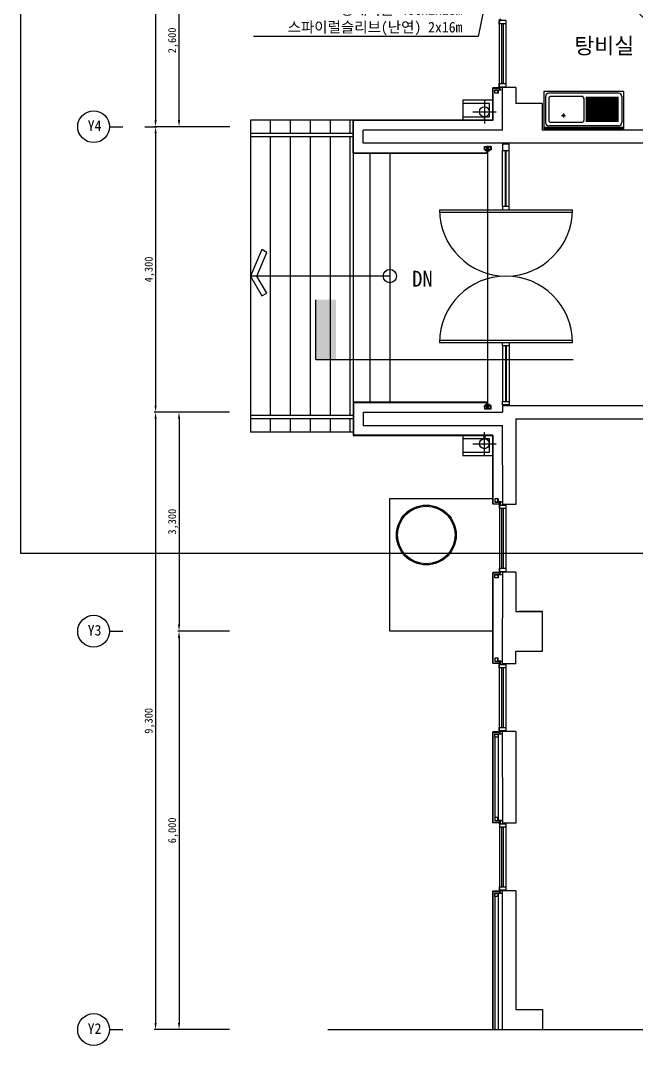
# Model space of a CAD drawing. Header units: millimetres. Extents: x 574471 to 622274, y -171951 to -139705.
# Drawn here: x 574471 to 583750, y -171951 to -156511 of the extents above; entities that cross this region are included whole.
import ezdxf
from ezdxf.enums import TextEntityAlignment as Align

# ---------------------------------------------------------------- set-up
doc = ezdxf.new("R2010")
doc.units = ezdxf.units.MM
doc.linetypes.add('A-CENTR01', pattern=[2, 1.25, -0.25, 0.25, -0.25])
doc.layers.add('TX-PAPR', color=2, linetype='Continuous', plot=False)
for name, color, linetype in [('TZ-BASE', 253, 'Continuous'), ('TZ-DIMS', 1, 'Continuous'), ('TZ-LEAL', 1, 'Continuous'), ('TZ-LEAT', 3, 'Continuous'), ('TZ-MACL', 6, 'A-CENTR01')]:
    doc.layers.add(name, color=color, linetype=linetype)
doc.styles.get("Standard").update_dxf_attribs({"font": 'GulimChe.ttf'})
doc.dimstyles.new('D40', dxfattribs={"dimscale": 40, "dimtxt": 3, "dimasz": 2.5, "dimexe": 0.5, "dimexo": 0.5, "dimgap": 0.5, "dimtad": 1, "dimdec": 0, "dimzin": 1, "dimdsep": 46, "dimlunit": 6, "dimtxsty": 'Standard', "dimcen": 1, "dimclrd": 1, "dimclre": 1, "dimclrt": 3, "dimadec": 0, "dimazin": 0, "dimtfac": 1, "dimtdec": 0, "dimtix": 1, "dimtmove": 2, "dimatfit": 3, "dimfxl": 0, "dimtvp": 2, "dimlwd": -1, "dimlwe": -1, "dimarcsym": 0})

# ---------------------------------------------------------------- blocks, each defined once
blk = doc.blocks.new('*D16')
at = {"layer": 'DEFPOINTS', "color": 0}
for p in [(577599, -150411), (576326, -158111), (576505, -158111)]:
    blk.add_point(p, dxfattribs=at)
at = {"layer": 'TZ-DIMS', "color": 1}
for p, q in [((577579, -150411), (576485, -150411)), ((576505, -150511), (576505, -158011)), ((576346, -158111), (576525, -158111))]:
    blk.add_line(p, q, dxfattribs=at)
for points in [[(576489, -150511), (576522, -150511), (576505, -150411)], [(576489, -158011), (576522, -158011), (576505, -158111)]]:
    blk.add_solid(points, dxfattribs=at)
at = {"layer": 'TZ-DIMS', "color": 3, "insert": (576416, -154261), "char_height": 120, "attachment_point": 5, "rotation": 90}
blk.add_mtext('7,700', dxfattribs=at)
blk = doc.blocks.new('*D17')
at = {"layer": 'DEFPOINTS', "color": 0}
for p in [(577642, -158111), (576505, -162411), (577639, -162411)]:
    blk.add_point(p, dxfattribs=at)
at = {"layer": 'TZ-DIMS', "color": 1}
for p, q in [((577622, -158111), (576485, -158111)), ((576505, -158211), (576505, -162311)), ((577619, -162411), (576485, -162411))]:
    blk.add_line(p, q, dxfattribs=at)
for points in [[(576489, -158211), (576522, -158211), (576505, -158111)], [(576489, -162311), (576522, -162311), (576505, -162411)]]:
    blk.add_solid(points, dxfattribs=at)
at = {"layer": 'TZ-DIMS', "color": 3, "insert": (576416, -160261), "char_height": 120, "attachment_point": 5, "rotation": 90}
blk.add_mtext('4,300', dxfattribs=at)
blk = doc.blocks.new('*D18')
at = {"layer": 'DEFPOINTS', "color": 0}
for p in [(577639, -165711), (576859, -171711), (577639, -171711)]:
    blk.add_point(p, dxfattribs=at)
at = {"layer": 'TZ-DIMS', "color": 1}
for p, q in [((577619, -165711), (576839, -165711)), ((576859, -165811), (576859, -171611)), ((577619, -171711), (576839, -171711))]:
    blk.add_line(p, q, dxfattribs=at)
for points in [[(576842, -165811), (576875, -165811), (576859, -165711)], [(576842, -171611), (576875, -171611), (576859, -171711)]]:
    blk.add_solid(points, dxfattribs=at)
at = {"layer": 'TZ-DIMS', "color": 3, "insert": (576770, -168711), "char_height": 120, "attachment_point": 5, "rotation": 90}
blk.add_mtext('6,000', dxfattribs=at)
blk = doc.blocks.new('*D19')
at = {"layer": 'DEFPOINTS', "color": 0}
for p in [(577639, -162411), (576505, -171711), (577639, -171711)]:
    blk.add_point(p, dxfattribs=at)
at = {"layer": 'TZ-DIMS', "color": 1}
for p, q in [((577619, -162411), (576485, -162411)), ((576505, -162511), (576505, -171611)), ((577619, -171711), (576485, -171711))]:
    blk.add_line(p, q, dxfattribs=at)
for points in [[(576489, -162511), (576522, -162511), (576505, -162411)], [(576489, -171611), (576522, -171611), (576505, -171711)]]:
    blk.add_solid(points, dxfattribs=at)
at = {"layer": 'TZ-DIMS', "color": 3, "insert": (576416, -167061), "char_height": 120, "attachment_point": 5, "rotation": 90}
blk.add_mtext('9,300', dxfattribs=at)
blk = doc.blocks.new('*D20')
at = {"layer": 'DEFPOINTS', "color": 0}
for p in [(577639, -162411), (576859, -165711), (577639, -165711)]:
    blk.add_point(p, dxfattribs=at)
at = {"layer": 'TZ-DIMS', "color": 1}
for p, q in [((577619, -162411), (576839, -162411)), ((576859, -162511), (576859, -165611)), ((577619, -165711), (576839, -165711))]:
    blk.add_line(p, q, dxfattribs=at)
for points in [[(576842, -162511), (576875, -162511), (576859, -162411)], [(576842, -165611), (576875, -165611), (576859, -165711)]]:
    blk.add_solid(points, dxfattribs=at)
at = {"layer": 'TZ-DIMS', "color": 3, "insert": (576770, -164061), "char_height": 120, "attachment_point": 5, "rotation": 90}
blk.add_mtext('3,300', dxfattribs=at)
blk = doc.blocks.new('*D7')
at = {"layer": 'DEFPOINTS', "color": 0}
for p in [(576859, -155511), (577663, -155511), (577642, -158111)]:
    blk.add_point(p, dxfattribs=at)
at = {"layer": 'TZ-DIMS', "color": 1}
for p, q in [((577643, -155511), (576839, -155511)), ((576859, -158011), (576859, -155611)), ((577622, -158111), (576839, -158111))]:
    blk.add_line(p, q, dxfattribs=at)
for points in [[(576842, -155611), (576875, -155611), (576859, -155511)], [(576842, -158011), (576875, -158011), (576859, -158111)]]:
    blk.add_solid(points, dxfattribs=at)
at = {"layer": 'TZ-DIMS', "color": 3, "insert": (576770, -156811), "char_height": 120, "attachment_point": 5, "rotation": 90}
blk.add_mtext('2,600', dxfattribs=at)
blk = doc.blocks.new('*X3')
at = {"color": 0}
for p, q in [((282, 215), (282, 215)), ((282, 214), (282, 214)), ((282, 211), (283, 213)), ((288, 206), (282, 213)), ((282, 205), (289, 212)), ((282, 207), (287, 212)), ((282, 209), (285, 212)), ((286, 206), (282, 211)), ((285, 205), (282, 209)), ((283, 205), (282, 206)), ((291, 206), (284, 213)), ((284, 205), (291, 212)), ((286, 206), (293, 212)), ((293, 205), (286, 212)), ((296, 205), (288, 212)), ((289, 206), (296, 214)), ((296, 206), (290, 212)), ((291, 206), (296, 212)), ((296, 208), (292, 212)), ((293, 206), (296, 210)), ((296, 211), (294, 213)), ((294, 205), (296, 207)), ((296, 215), (296, 215)), ((296, 213), (296, 213)), ((296, 205), (296, 205))]:
    blk.add_line(p, q, dxfattribs=at)

msp = doc.modelspace()

# ---------------------------------------------------------------- hatches: boundary and pattern name
at = {"layer": 'TZ-BASE'}
msp.add_hatch(color=256, dxfattribs=at).paths.add_polyline_path([(579221.7, -160717.7), (578921.7, -160717.7), (578921.7, -161617.7), (579221.7, -161617.7)])

# ---------------------------------------------------------------- linework, layer by layer
at = {"layer": 'TX-PAPR'}
msp.add_lwpolyline([(574470.7, -164536), (606310.7, -164536), (606310.7, -143896), (574470.7, -143896)], close=True, dxfattribs=at)
at = {"layer": 'TZ-BASE'}
for p, q in [((581683.3, -156511.2), (581683.3, -157511.2)), ((581683.3, -156561.2), (581683.3, -156511.2)), ((581783.3, -156511.2), (581683.3, -156511.2)), ((581783.3, -156561.2), (581683.3, -156561.2)), ((581721.3, -157461.2), (581721.3, -156561.2)), ((581745.3, -157461.2), (581745.3, -156561.2)), ((581783.3, -156511.2), (581783.3, -157511.2)), ((581783.3, -156511.2), (581783.3, -156561.2)), ((581683.3, -157511.2), (581683.3, -157461.2)), ((581683.3, -157461.2), (581783.3, -157461.2)), ((581783.3, -157461.2), (581783.3, -157511.2)), ((581583.7, -158011.2), (581583.7, -157526.2)), ((581692.8, -157526.2), (581583.7, -157526.2)), ((581587.7, -157530.2), (581587.7, -158015.2)), ((581587.7, -157530.2), (581689.3, -157530.2)), ((581682.6, -157541.2), (581697.1, -157541.2)), ((581683.3, -157511.2), (581783.3, -157511.2)), ((581693.3, -157539.2), (581687.8, -157539.2)), ((581693.3, -157543.2), (581687.8, -157543.2)), ((581689.3, -157530.2), (581689.3, -157548.7)), ((581689.3, -157548.7), (581693.3, -157548.7)), ((581693.3, -157548.7), (581693.3, -157526.7)), ((581694.8, -157537.7), (581693.3, -157536.7)), ((581693.3, -157545.7), (581694.8, -157544.7)), ((581697.1, -157544.7), (581693.5, -157565.4)), ((581694.8, -157544.7), (581694.8, -157537.7)), ((581733.7, -158161.2), (581733.7, -157521.2)), ((581933.7, -157521.2), (581733.7, -157521.2)), ((581933.7, -157521.2), (581933.7, -157761.2)), ((582353.7, -157581.2), (582353.7, -158141.2)), ((583553.7, -157581.2), (582353.7, -157581.2)), ((583478.7, -157606.2), (582428.7, -157606.2)), ((583553.7, -157581.2), (583553.7, -158141.2)), ((581458.7, -157711.2), (581458.7, -158061.2)), ((582333.7, -157761.2), (581933.7, -157761.2)), ((582333.7, -158161.2), (582333.7, -157761.2)), ((582378.7, -157656.2), (582378.7, -158046.2)), ((582428.7, -157684.2), (582428.7, -158018.2)), ((582928.7, -157656.2), (582456.7, -157656.2)), ((582956.7, -157684.2), (582956.7, -158018.2)), ((583478.7, -157671.2), (582986.7, -157671.2)), ((583478.7, -157686.2), (582986.7, -157686.2)), ((583478.7, -157701.2), (582986.7, -157701.2)), ((583478.7, -157716.2), (582986.7, -157716.2)), ((583478.7, -157731.2), (582986.7, -157731.2)), ((583478.7, -157746.2), (582986.7, -157746.2)), ((583478.7, -157761.2), (582986.7, -157761.2)), ((583478.7, -157776.2), (582986.7, -157776.2)), ((583478.7, -157791.2), (582986.7, -157791.2)), ((583528.7, -157656.2), (583528.7, -158046.2)), ((581283.7, -157886.2), (581633.7, -157886.2)), ((582620, -157942.1), (582682, -157942.1)), ((582650.4, -157911), (582650.4, -157973)), ((583478.7, -157806.2), (582986.7, -157806.2)), ((583478.7, -157821.2), (582986.7, -157821.2)), ((583478.7, -157836.2), (582986.7, -157836.2)), ((583478.7, -157851.2), (582986.7, -157851.2)), ((583478.7, -157866.2), (582986.7, -157866.2)), ((583478.7, -157881.2), (582986.7, -157881.2)), ((583478.7, -157896.2), (582986.7, -157896.2)), ((583478.7, -157911.2), (582986.7, -157911.2)), ((583478.7, -157926.2), (582986.7, -157926.2)), ((583478.7, -157941.2), (582986.7, -157941.2)), ((579483.7, -158011.2), (577933.7, -158011.2)), ((577933.7, -158011.2), (577933.7, -162711.2)), ((578233.7, -158011.2), (578233.7, -158211.2)), ((578533.7, -158011.2), (578533.7, -158211.2)), ((578833.7, -158011.2), (578833.7, -158211.2)), ((579133.7, -158011.2), (579133.7, -158211.2)), ((579433.7, -158011.2), (579433.7, -158211.2)), ((581583.7, -158011.2), (579483.7, -158011.2)), ((579483.7, -158511.2), (579483.7, -158011.2)), ((581587.7, -158015.2), (579487.7, -158015.2)), ((579487.7, -158507.2), (579487.7, -158015.2)), ((583478.7, -158096.2), (582428.7, -158096.2)), ((582928.7, -158046.2), (582456.7, -158046.2)), ((583478.7, -157956.2), (582986.7, -157956.2)), ((583478.7, -157971.2), (582986.7, -157971.2)), ((583478.7, -157986.2), (582986.7, -157986.2)), ((583478.7, -158001.2), (582986.7, -158001.2)), ((583478.7, -158016.2), (582986.7, -158016.2)), ((583478.7, -158031.2), (582986.7, -158031.2)), ((579483.7, -158211.2), (577933.7, -158211.2)), ((581733.7, -158161.2), (579633.7, -158161.2)), ((579633.7, -158361.2), (579633.7, -158161.2)), ((584433.7, -158161.2), (582333.7, -158161.2)), ((583553.7, -158121.2), (582353.7, -158121.2)), ((583553.7, -158141.2), (582353.7, -158141.2)), ((579483.7, -158261.2), (577933.7, -158261.2)), ((578233.7, -158261.2), (578233.7, -162461.2)), ((578533.7, -158261.2), (578533.7, -162461.2)), ((578833.7, -158261.2), (578833.7, -162461.2)), ((579133.7, -158261.2), (579133.7, -162461.2)), ((579433.7, -158261.2), (579433.7, -162461.2)), ((584633.7, -158361.2), (579633.7, -158361.2)), ((581458.4, -158461.2), (581458.4, -158411.2)), ((581458.4, -158411.2), (581558.4, -158411.2)), ((581460.4, -158431.2), (581460.4, -158411.2)), ((581460.4, -158411.2), (581480.4, -158411.2)), ((581460.4, -158459.2), (581460.4, -158413.2)), ((581480.4, -158414.2), (581463.4, -158414.2)), ((581463.4, -158414.2), (581463.4, -158431.2)), ((581480.4, -158411.2), (581480.4, -158414.2)), ((581522.5, -158411.2), (581494.3, -158411.2)), ((581494.3, -158411.2), (581494.3, -158474.6)), ((581495.9, -158476.2), (581495.9, -158412.8)), ((581495.9, -158412.8), (581520.9, -158412.8)), ((581508.4, -162361.2), (581508.4, -158412.8)), ((581520.9, -158412.8), (581520.9, -158476.2)), ((581522.5, -158474.6), (581522.5, -158411.2)), ((581556.4, -158411.2), (581536.4, -158411.2)), ((581536.4, -158411.2), (581536.4, -158414.2)), ((581536.4, -158414.2), (581553.4, -158414.2)), ((581553.4, -158414.2), (581553.4, -158431.2)), ((581556.4, -158431.2), (581556.4, -158411.2)), ((581556.4, -158413.2), (581556.4, -158459.2)), ((581558.4, -158411.2), (581558.4, -158461.2)), ((581733.7, -158371.2), (581733.7, -158471.2)), ((581733.7, -158371.2), (581833.7, -158371.2)), ((581833.7, -158471.2), (581833.7, -158371.2)), ((581495.9, -158511.2), (579483.7, -158511.2)), ((579487.7, -158507.2), (581491.9, -158507.2)), ((579733.7, -158511.2), (579733.7, -162262.8)), ((580033.7, -158511.2), (580033.7, -162262.8)), ((581494.3, -158461.2), (581458.4, -158461.2)), ((581463.4, -158431.2), (581460.4, -158431.2)), ((581460.4, -158439.2), (581460.4, -158459.2)), ((581463.4, -158439.2), (581460.4, -158439.2)), ((581460.4, -158459.2), (581480.4, -158459.2)), ((581494.3, -158459.2), (581460.4, -158459.2)), ((581463.4, -158456.2), (581463.4, -158439.2)), ((581480.4, -158456.2), (581463.4, -158456.2)), ((581480.4, -158459.2), (581480.4, -158456.2)), ((581482.5, -158461.2), (581480.9, -158461.2)), ((581480.9, -158461.2), (581480.9, -158476.2)), ((581480.9, -158476.2), (581495.9, -158476.2)), ((581482.5, -158474.6), (581482.5, -158461.2)), ((581494.3, -158474.6), (581482.5, -158474.6)), ((581491.9, -158476.2), (581491.9, -158507.2)), ((581491.9, -158476.2), (581495.9, -158476.2)), ((581495.9, -158476.2), (581495.9, -158511.2)), ((581520.9, -158476.2), (581535.9, -158476.2)), ((581556.4, -158459.2), (581522.5, -158459.2)), ((581558.4, -158461.2), (581522.5, -158461.2)), ((581534.3, -158474.6), (581522.5, -158474.6)), ((581535.9, -158461.2), (581534.3, -158461.2)), ((581534.3, -158461.2), (581534.3, -158474.6)), ((581535.9, -158476.2), (581535.9, -158461.2)), ((581536.4, -158459.2), (581536.4, -158456.2)), ((581536.4, -158456.2), (581553.4, -158456.2)), ((581556.4, -158459.2), (581536.4, -158459.2)), ((581553.4, -158431.2), (581556.4, -158431.2)), ((581553.4, -158456.2), (581553.4, -158439.2)), ((581553.4, -158439.2), (581556.4, -158439.2)), ((581556.4, -158439.2), (581556.4, -158459.2)), ((581733.7, -159311.2), (581733.7, -158471.2)), ((581733.7, -158471.2), (581833.7, -158471.2)), ((581778.7, -159311.2), (581778.7, -158471.2)), ((581788.7, -159311.2), (581788.7, -158471.2)), ((581833.7, -159311.2), (581833.7, -158471.2)), ((581833.7, -159311.2), (581733.7, -159311.2)), ((581733.7, -159311.2), (581733.7, -159361.2)), ((581833.7, -159361.2), (581833.7, -159311.2)), ((580783.7, -159361.2), (582783.7, -159361.2)), ((580783.7, -159396.2), (582783.7, -159396.2)), ((581733.7, -159361.2), (581833.7, -159361.2)), ((578106.7, -159960.4), (577933.7, -160361.2)), ((578032.7, -160360.6), (578181.2, -160003.4)), ((578181.2, -160003.4), (578106.7, -159960.4)), ((580033.7, -160361.2), (577933.7, -160361.2)), ((577933.7, -160361.2), (578106.7, -160660.8)), ((578181.2, -160617.8), (578032.7, -160360.6)), ((578106.7, -160660.8), (578181.2, -160617.8)), ((578921.7, -161617.7), (578921.7, -160717.7)), ((580783.7, -161326.2), (582783.7, -161326.2)), ((580783.7, -161361.2), (582783.7, -161361.2)), ((581733.7, -161411.2), (581733.7, -161361.2)), ((581733.7, -161361.2), (581833.7, -161361.2)), ((581733.7, -161411.2), (581733.7, -162251.2)), ((581833.7, -161411.2), (581733.7, -161411.2)), ((581778.7, -161411.2), (581778.7, -162251.2)), ((581788.7, -161411.2), (581788.7, -162251.2)), ((581833.7, -161361.2), (581833.7, -161411.2)), ((581833.7, -161411.2), (581833.7, -162251.2)), ((578921.7, -161617.7), (582797.9, -161617.7)), ((579483.7, -162262.8), (579483.7, -162762.8)), ((581495.9, -162262.8), (579483.7, -162262.8)), ((579487.7, -162266.8), (579487.7, -162758.8)), ((579487.7, -162266.8), (581491.9, -162266.8)), ((581491.9, -162296.2), (581491.9, -162266.8)), ((581495.9, -162296.2), (581495.9, -162262.8)), ((581733.7, -162301.2), (581733.7, -162251.2)), ((581733.7, -162251.2), (581833.7, -162251.2)), ((581833.7, -162251.2), (581833.7, -162301.2)), ((579633.7, -162411.2), (581733.7, -162411.2)), ((579633.7, -162411.2), (579633.7, -162611.2)), ((581494.3, -162311.2), (581458.4, -162311.2)), ((581458.4, -162311.2), (581458.4, -162361.2)), ((581458.4, -162361.2), (581558.4, -162361.2)), ((581460.4, -162333.2), (581460.4, -162313.2)), ((581460.4, -162313.2), (581480.4, -162313.2)), ((581494.3, -162313.2), (581460.4, -162313.2)), ((581460.4, -162313.2), (581460.4, -162359.2)), ((581463.4, -162333.2), (581460.4, -162333.2)), ((581460.4, -162341.2), (581460.4, -162361.2)), ((581463.4, -162341.2), (581460.4, -162341.2)), ((581460.4, -162361.2), (581480.4, -162361.2)), ((581480.4, -162316.2), (581463.4, -162316.2)), ((581463.4, -162316.2), (581463.4, -162333.2)), ((581463.4, -162358.2), (581463.4, -162341.2)), ((581480.4, -162358.2), (581463.4, -162358.2)), ((581480.4, -162313.2), (581480.4, -162316.2)), ((581480.4, -162361.2), (581480.4, -162358.2)), ((581480.9, -162311.2), (581480.9, -162296.2)), ((581480.9, -162296.2), (581495.9, -162296.2)), ((581482.5, -162311.2), (581480.9, -162311.2)), ((581494.3, -162297.8), (581482.5, -162297.8)), ((581482.5, -162297.8), (581482.5, -162311.2)), ((581491.9, -162296.2), (581495.9, -162296.2)), ((581494.3, -162361.2), (581494.3, -162297.8)), ((581522.5, -162361.2), (581494.3, -162361.2)), ((581495.9, -162296.2), (581495.9, -162359.6)), ((581495.9, -162359.6), (581520.9, -162359.6)), ((581520.9, -162359.6), (581520.9, -162296.2)), ((581520.9, -162296.2), (581535.9, -162296.2)), ((581534.3, -162297.8), (581522.5, -162297.8)), ((581522.5, -162297.8), (581522.5, -162361.2)), ((581558.4, -162311.2), (581522.5, -162311.2)), ((581556.4, -162313.2), (581522.5, -162313.2)), ((581534.3, -162311.2), (581534.3, -162297.8)), ((581535.9, -162311.2), (581534.3, -162311.2)), ((581535.9, -162296.2), (581535.9, -162311.2)), ((581556.4, -162313.2), (581536.4, -162313.2)), ((581536.4, -162313.2), (581536.4, -162316.2)), ((581536.4, -162316.2), (581553.4, -162316.2)), ((581536.4, -162361.2), (581536.4, -162358.2)), ((581536.4, -162358.2), (581553.4, -162358.2)), ((581556.4, -162361.2), (581536.4, -162361.2)), ((581553.4, -162316.2), (581553.4, -162333.2)), ((581553.4, -162333.2), (581556.4, -162333.2)), ((581553.4, -162358.2), (581553.4, -162341.2)), ((581553.4, -162341.2), (581556.4, -162341.2)), ((581556.4, -162333.2), (581556.4, -162313.2)), ((581556.4, -162359.2), (581556.4, -162313.2)), ((581556.4, -162341.2), (581556.4, -162361.2)), ((581558.4, -162361.2), (581558.4, -162311.2)), ((581833.7, -162301.2), (581733.7, -162301.2)), ((581733.7, -162311.2), (591723.7, -162311.2)), ((581733.7, -162311.2), (581733.7, -162411.2)), ((579483.7, -162461.2), (577933.7, -162461.2)), ((579483.7, -162511.2), (577933.7, -162511.2)), ((578233.7, -162511.2), (578233.7, -162711.2)), ((578533.7, -162511.2), (578533.7, -162711.2)), ((578833.7, -162511.2), (578833.7, -162711.2)), ((579133.7, -162511.2), (579133.7, -162711.2)), ((579433.7, -162511.2), (579433.7, -162711.2)), ((581933.7, -162511.2), (591723.7, -162511.2)), ((581933.7, -162511.2), (581934.1, -163801.2)), ((579487.7, -162711.2), (577933.7, -162711.2)), ((579633.7, -162611.2), (581733.7, -162611.2)), ((581458.7, -163061.2), (581458.7, -162711.2)), ((581734.1, -163801.2), (581733.7, -162611.2)), ((581583.7, -162762.8), (579483.7, -162762.8)), ((581587.7, -162758.8), (579487.7, -162758.8)), ((581283.7, -162886.2), (581633.7, -162886.2)), ((581583.7, -162762.8), (581584.1, -163796.2)), ((581588.1, -163792.2), (581587.7, -162758.8)), ((580033.7, -163711.2), (581583.7, -163711.2)), ((580033.7, -165711.2), (580033.7, -163711.2)), ((581693.2, -163796.2), (581584.1, -163796.2)), ((581588.1, -163792.2), (581689.7, -163792.2)), ((581683, -163781.2), (581697.5, -163781.2)), ((581683.7, -163811.2), (581683.7, -164811.2)), ((581683.7, -163861.2), (581683.7, -163811.2)), ((581683.7, -163811.2), (581783.7, -163811.2)), ((581693.7, -163779.2), (581688.2, -163779.2)), ((581693.7, -163783.2), (581688.2, -163783.2)), ((581689.7, -163792.2), (581689.7, -163773.7)), ((581689.7, -163773.7), (581693.7, -163773.7)), ((581693.7, -163773.7), (581693.7, -163795.7)), ((581693.7, -163776.7), (581695.2, -163777.7)), ((581695.2, -163784.7), (581693.7, -163785.7)), ((581697.5, -163777.6), (581693.8, -163756.9)), ((581695.2, -163777.7), (581695.2, -163784.7)), ((581934.1, -163801.2), (581734.1, -163801.2)), ((581783.7, -163811.2), (581783.7, -164811.2)), ((581783.7, -163811.2), (581783.7, -163861.2)), ((581783.7, -163861.2), (581683.7, -163861.2)), ((581721.7, -164761.2), (581721.7, -163861.2)), ((581745.7, -164761.2), (581745.7, -163861.2)), ((581584.1, -164827.1), (581583.7, -166196.2)), ((581693.6, -164827.1), (581584.1, -164827.1)), ((581587.7, -166192.2), (581588.1, -164831.1)), ((581588.1, -164831.1), (581690.1, -164831.1)), ((581683.3, -164842.1), (581697.8, -164842.1)), ((581683.7, -164811.2), (581683.7, -164761.2)), ((581683.7, -164761.2), (581783.7, -164761.2)), ((581683.7, -164811.2), (581783.7, -164811.2)), ((581683.7, -164813.2), (581684.8, -164812.1)), ((581684.3, -164812.7), (581692.1, -164820.5)), ((581684.5, -164825.7), (581686, -164827.1)), ((581684.7, -164824.9), (581692.1, -164817.6)), ((581684.7, -164827.1), (581692.1, -164819.7)), ((581684.8, -164814.3), (581687, -164812.1)), ((581685, -164815.5), (581692.1, -164822.6)), ((581685, -164824), (581688.1, -164827.1)), ((581685.1, -164816.1), (581689.1, -164812.1)), ((581685.2, -164822.3), (581692.1, -164815.5)), ((581685.3, -164818), (581691.2, -164812.1)), ((581685.3, -164818), (581692.2, -164824.8)), ((581685.3, -164822.1), (581690.2, -164827.1)), ((581685.4, -164820), (581693.3, -164812.1)), ((581685.4, -164820.2), (581692.3, -164827.1)), ((581685.8, -164812.1), (581692.1, -164818.3)), ((581686.8, -164827.1), (581692.1, -164821.8)), ((581688, -164812.1), (581692.1, -164816.2)), ((581694.1, -164840.1), (581688.6, -164840.1)), ((581694.1, -164844.1), (581688.6, -164844.1)), ((581689, -164827.1), (581692.1, -164824)), ((581690.1, -164812.1), (581692.2, -164814.2)), ((581690.1, -164831.1), (581690.1, -164849.6)), ((581690.1, -164849.6), (581694.1, -164849.6)), ((581691.1, -164827.1), (581692.5, -164825.7)), ((581692.2, -164812.1), (581693, -164812.9)), ((581693.2, -164827.1), (581693.6, -164826.7)), ((581694.1, -164849.6), (581694.1, -164827.6)), ((581695.6, -164838.6), (581694.1, -164837.6)), ((581694.1, -164846.6), (581695.6, -164845.6)), ((581697.8, -164845.6), (581694.2, -164866.3)), ((581694.3, -164812.1), (581694.4, -164812.2)), ((581694.4, -164827), (581694.5, -164827.1)), ((581695.6, -164845.6), (581695.6, -164838.6)), ((581733.7, -166201.2), (581734.1, -164821.2)), ((581934.1, -164821.2), (581734.1, -164821.2)), ((581783.7, -164761.2), (581783.7, -164811.2)), ((581934.1, -164821.2), (581933.7, -165411.2)), ((581933.7, -165411.2), (582333.7, -165411.2)), ((581583.7, -165711.2), (580033.7, -165711.2)), ((581692.8, -166196.2), (581583.7, -166196.2)), ((581587.7, -166192.2), (581689.3, -166192.2)), ((581682.6, -166181.2), (581697.1, -166181.2)), ((581683.3, -166211.2), (581683.3, -167211.2)), ((581683.3, -166261.2), (581683.3, -166211.2)), ((581683.3, -166211.2), (581783.3, -166211.2)), ((581783.3, -166261.2), (581683.3, -166261.2)), ((581693.3, -166179.2), (581687.8, -166179.2)), ((581693.3, -166183.2), (581687.8, -166183.2)), ((581689.3, -166192.2), (581689.3, -166173.7)), ((581689.3, -166173.7), (581693.3, -166173.7)), ((581693.3, -166173.7), (581693.3, -166195.7)), ((581693.3, -166176.7), (581694.8, -166177.7)), ((581694.8, -166184.7), (581693.3, -166185.7)), ((581697.1, -166177.6), (581693.5, -166156.9)), ((581694.8, -166177.7), (581694.8, -166184.7)), ((581721.3, -167161.2), (581721.3, -166261.2)), ((581933.7, -166201.2), (581733.7, -166201.2)), ((581745.3, -167161.2), (581745.3, -166261.2)), ((581783.3, -166211.2), (581783.3, -167211.2)), ((581783.3, -166211.2), (581783.3, -166261.2)), ((581683.3, -167211.2), (581683.3, -167161.2)), ((581683.3, -167161.2), (581783.3, -167161.2)), ((581783.3, -167211.2), (581683.3, -167211.2)), ((581683.3, -167213.2), (581684.5, -167212.1)), ((581683.9, -167212.7), (581691.7, -167220.5)), ((581684.4, -167214.3), (581686.6, -167212.1)), ((581684.8, -167216.1), (581688.7, -167212.1)), ((581685, -167220), (581693, -167212.1)), ((581685, -167218), (581690.8, -167212.1)), ((581685.5, -167212.1), (581691.7, -167218.3)), ((581687.6, -167212.1), (581691.7, -167216.2)), ((581689.7, -167212.1), (581691.8, -167214.2)), ((581691.8, -167212.1), (581692.6, -167212.9)), ((581694, -167212.1), (581694, -167212.2)), ((581783.3, -167161.2), (581783.3, -167211.2)), ((581693.2, -167227.1), (581583.7, -167227.1)), ((581584.1, -168596.2), (581583.7, -167227.1)), ((581587.7, -167231.1), (581689.7, -167231.1)), ((581587.7, -167231.1), (581588.1, -168592.2)), ((581613.7, -167307.1), (581614.1, -168516.2)), ((581663.7, -167307.1), (581664.1, -168516.2)), ((581683, -167242.1), (581697.5, -167242.1)), ((581684.2, -167225.7), (581685.6, -167227.1)), ((581684.3, -167227.1), (581691.7, -167219.7)), ((581684.4, -167224.9), (581691.7, -167217.6)), ((581684.6, -167224), (581687.7, -167227.1)), ((581684.7, -167215.5), (581691.7, -167222.6)), ((581684.9, -167222.3), (581691.7, -167215.5)), ((581684.9, -167222.1), (581689.9, -167227.1)), ((581685, -167218), (581691.8, -167224.8)), ((581685, -167220.2), (581692, -167227.1)), ((581686.5, -167227.1), (581691.7, -167221.8)), ((581693.7, -167240.1), (581688.2, -167240.1)), ((581693.7, -167244.1), (581688.2, -167244.1)), ((581688.6, -167227.1), (581691.7, -167224)), ((581689.7, -167231.1), (581689.7, -167249.6)), ((581689.7, -167249.6), (581693.7, -167249.6)), ((581690.7, -167227.1), (581692.1, -167225.7)), ((581692.8, -167227.1), (581693.2, -167226.7)), ((581693.7, -167249.6), (581693.7, -167227.6)), ((581695.2, -167238.6), (581693.7, -167237.6)), ((581693.7, -167246.6), (581695.2, -167245.6)), ((581697.5, -167245.6), (581693.8, -167266.3)), ((581694, -167227), (581694.1, -167227.1)), ((581695.2, -167245.6), (581695.2, -167238.6)), ((581734.1, -168601.2), (581733.7, -167221.2)), ((581933.7, -167221.2), (581733.7, -167221.2)), ((581933.7, -167221.2), (581934.1, -168601.2)), ((581693.6, -168596.2), (581584.1, -168596.2)), ((581588.1, -168592.2), (581690.1, -168592.2)), ((581683.3, -168581.2), (581697.8, -168581.2)), ((581694.1, -168579.2), (581688.6, -168579.2)), ((581694.1, -168583.2), (581688.6, -168583.2)), ((581690.1, -168592.2), (581690.1, -168573.7)), ((581690.1, -168573.7), (581694.1, -168573.7)), ((581694.1, -168573.7), (581694.1, -168595.7)), ((581694.1, -168576.7), (581695.6, -168577.7)), ((581695.6, -168584.7), (581694.1, -168585.7)), ((581697.8, -168577.6), (581694.2, -168556.9)), ((581695.6, -168577.7), (581695.6, -168584.7)), ((581934.1, -168601.2), (581734.1, -168601.2)), ((581683.7, -168611.2), (581683.7, -169611.2)), ((581683.7, -168611.2), (581783.7, -168611.2)), ((581783.7, -168661.2), (581683.7, -168661.2)), ((581721.7, -169561.2), (581721.7, -168661.2)), ((581745.7, -169561.2), (581745.7, -168661.2)), ((581783.7, -168611.2), (581783.7, -169611.2)), ((581583.7, -171711.2), (581584.1, -169627.1)), ((581693.6, -169627.1), (581584.1, -169627.1)), ((581588.1, -169631.1), (581587.7, -171711.2)), ((581588.1, -169631.1), (581690.1, -169631.1)), ((581683.3, -169642.1), (581697.8, -169642.1)), ((581683.7, -169611.2), (581683.7, -169561.2)), ((581683.7, -169561.2), (581783.7, -169561.2)), ((581783.7, -169611.2), (581683.7, -169611.2)), ((581683.7, -169613.2), (581684.8, -169612.1)), ((581684.3, -169612.7), (581692.1, -169620.5)), ((581684.5, -169625.7), (581686, -169627.1)), ((581684.7, -169624.9), (581692.1, -169617.6)), ((581684.7, -169627.1), (581692.1, -169619.7)), ((581684.8, -169614.3), (581687, -169612.1)), ((581685, -169615.5), (581692.1, -169622.6)), ((581685, -169624), (581688.1, -169627.1)), ((581685.1, -169616.1), (581689.1, -169612.1)), ((581685.2, -169622.3), (581692.1, -169615.5)), ((581685.3, -169618), (581691.2, -169612.1)), ((581685.3, -169618), (581692.2, -169624.8)), ((581685.3, -169622.1), (581690.2, -169627.1)), ((581685.4, -169620), (581693.3, -169612.1)), ((581685.4, -169620.2), (581692.3, -169627.1)), ((581685.8, -169612.1), (581692.1, -169618.3)), ((581686.8, -169627.1), (581692.1, -169621.8)), ((581688, -169612.1), (581692.1, -169616.2)), ((581694.1, -169640.1), (581688.6, -169640.1)), ((581694.1, -169644.1), (581688.6, -169644.1)), ((581689, -169627.1), (581692.1, -169624)), ((581690.1, -169612.1), (581692.2, -169614.2)), ((581690.1, -169631.1), (581690.1, -169649.6)), ((581690.1, -169649.6), (581694.1, -169649.6)), ((581691.1, -169627.1), (581692.5, -169625.7)), ((581692.2, -169612.1), (581693, -169612.9)), ((581693.2, -169627.1), (581693.6, -169626.7)), ((581694.1, -169649.6), (581694.1, -169627.6)), ((581695.6, -169638.6), (581694.1, -169637.6)), ((581694.1, -169646.6), (581695.6, -169645.6)), ((581697.8, -169645.6), (581694.2, -169666.3)), ((581694.3, -169612.1), (581694.4, -169612.2)), ((581694.4, -169627), (581694.5, -169627.1)), ((581695.6, -169645.6), (581695.6, -169638.6)), ((581733.7, -171711.2), (581733.7, -169621.2)), ((581934.1, -169621.2), (581733.7, -169621.2)), ((581783.7, -169561.2), (581783.7, -169611.2)), ((581614.1, -169707.1), (581613.7, -171711.2)), ((581664.1, -169707.1), (581663.7, -171711.2))]:
    msp.add_line(p, q, dxfattribs=at)
for points in [[(581704.3, -156508.2), (581704.3, -156499.2, 0.4142136), (581701.3, -156496.2), (581694.3, -156496.2, 0.4142136), (581691.3, -156499.2), (581691.3, -156508.2, 0.4142136), (581694.3, -156511.2), (581701.3, -156511.2, 0.4142136)], [(581704.3, -157514.2), (581704.3, -157523.2, -0.4142136), (581701.3, -157526.2), (581694.3, -157526.2, -0.4142136), (581691.3, -157523.2), (581691.3, -157514.2, -0.4142136), (581694.3, -157511.2), (581701.3, -157511.2, -0.4142136)], [(581704.7, -163808.2), (581704.7, -163799.2, 0.4142136), (581701.7, -163796.2), (581694.7, -163796.2, 0.4142136), (581691.7, -163799.2), (581691.7, -163808.2, 0.4142136), (581694.7, -163811.2), (581701.7, -163811.2, 0.4142136)], [(581705.1, -164815.1), (581705.1, -164824.1, -0.4142136), (581702.1, -164827.1), (581695.1, -164827.1, -0.4142136), (581692.1, -164824.1), (581692.1, -164815.1, -0.4142136), (581695.1, -164812.1), (581702.1, -164812.1, -0.4142136)], [(581704.3, -166208.2), (581704.3, -166199.2, 0.4142136), (581701.3, -166196.2), (581694.3, -166196.2, 0.4142136), (581691.3, -166199.2), (581691.3, -166208.2, 0.4142136), (581694.3, -166211.2), (581701.3, -166211.2, 0.4142136)], [(581704.7, -167215.1), (581704.7, -167224.1, -0.4142136), (581701.7, -167227.1), (581694.7, -167227.1, -0.4142136), (581691.7, -167224.1), (581691.7, -167215.1, -0.4142136), (581694.7, -167212.1), (581701.7, -167212.1, -0.4142136)], [(581705.1, -168608.2), (581705.1, -168599.2, 0.4142136), (581702.1, -168596.2), (581695.1, -168596.2, 0.4142136), (581692.1, -168599.2), (581692.1, -168608.2, 0.4142136), (581695.1, -168611.2), (581702.1, -168611.2, 0.4142136)], [(581705.1, -169615.1), (581705.1, -169624.1, -0.4142136), (581702.1, -169627.1), (581695.1, -169627.1, -0.4142136), (581692.1, -169624.1), (581692.1, -169615.1, -0.4142136), (581695.1, -169612.1), (581702.1, -169612.1, -0.4142136)]]:
    msp.add_lwpolyline(points, format="xyb", close=True, dxfattribs=at)
for points in [[(581663.3, -157606.2), (581613.3, -157606.2), (581613.3, -157556.2), (581663.3, -157556.2)], [(581661, -157603.9), (581615.6, -157603.9), (581615.6, -157558.5), (581661, -157558.5)], [(581687.8, -157556.2), (581699.3, -157556.2), (581699.3, -157554.7), (581689.3, -157554.7), (581689.3, -157530.2), (581677.8, -157530.2), (581677.8, -157531.7), (581687.8, -157531.7)], [(581690.7, -157552.2), (581690.5, -157553.2), (581700.4, -157554.9), (581700.5, -157554)], [(581583.7, -158011.2), (581583.7, -157711.2), (581133.7, -157711.2), (581133.7, -158011.2)], [(581533.7, -157961.2), (581533.7, -157761.2), (581133.7, -157761.2), (581133.7, -157961.2)], [(581583.7, -163062.8), (581583.7, -162762.8), (581133.7, -162762.8), (581133.7, -163062.8)], [(581533.7, -163012.8), (581533.7, -162812.8), (581133.7, -162812.8), (581133.7, -163012.8)], [(581663.7, -163716.2), (581613.7, -163716.2), (581613.7, -163766.2), (581663.7, -163766.2)], [(581661.4, -163718.5), (581616, -163718.5), (581616, -163763.9), (581661.4, -163763.9)], [(581688.2, -163766.2), (581699.7, -163766.2), (581699.7, -163767.7), (581689.7, -163767.7), (581689.7, -163792.2), (581678.2, -163792.2), (581678.2, -163790.7), (581688.2, -163790.7)], [(581691.1, -163770.1), (581690.9, -163769.1), (581700.7, -163767.4), (581700.9, -163768.4)], [(581663.7, -164907.1), (581613.7, -164907.1), (581613.7, -164857.1), (581663.7, -164857.1)], [(581661.4, -164904.8), (581616, -164904.8), (581616, -164859.4), (581661.4, -164859.4)], [(581688.6, -164857.1), (581700.1, -164857.1), (581700.1, -164855.6), (581690.1, -164855.6), (581690.1, -164831.1), (581678.6, -164831.1), (581678.6, -164832.6), (581688.6, -164832.6)], [(581691.4, -164853.2), (581691.3, -164854.1), (581701.1, -164855.9), (581701.3, -164854.9)], [(581663.3, -166116.2), (581613.3, -166116.2), (581613.3, -166166.2), (581663.3, -166166.2)], [(581661, -166118.5), (581615.6, -166118.5), (581615.6, -166163.9), (581661, -166163.9)], [(581687.8, -166166.2), (581699.3, -166166.2), (581699.3, -166167.7), (581689.3, -166167.7), (581689.3, -166192.2), (581677.8, -166192.2), (581677.8, -166190.7), (581687.8, -166190.7)], [(581690.7, -166170.1), (581690.5, -166169.1), (581700.4, -166167.4), (581700.5, -166168.4)], [(581663.7, -167307.1), (581613.7, -167307.1), (581613.7, -167257.1), (581663.7, -167257.1)], [(581661.4, -167304.8), (581616, -167304.8), (581616, -167259.4), (581661.4, -167259.4)], [(581688.2, -167257.1), (581699.7, -167257.1), (581699.7, -167255.6), (581689.7, -167255.6), (581689.7, -167231.1), (581678.2, -167231.1), (581678.2, -167232.6), (581688.2, -167232.6)], [(581691.1, -167253.2), (581690.9, -167254.1), (581700.7, -167255.9), (581700.9, -167254.9)], [(581664.1, -168516.2), (581614.1, -168516.2), (581614.1, -168566.2), (581664.1, -168566.2)], [(581661.8, -168518.5), (581616.4, -168518.5), (581616.4, -168563.9), (581661.8, -168563.9)], [(581688.6, -168566.2), (581700.1, -168566.2), (581700.1, -168567.7), (581690.1, -168567.7), (581690.1, -168592.2), (581678.6, -168592.2), (581678.6, -168590.7), (581688.6, -168590.7)], [(581691.4, -168570.1), (581691.3, -168569.1), (581701.1, -168567.4), (581701.3, -168568.4)], [(581664.1, -169707.1), (581614.1, -169707.1), (581614.1, -169657.1), (581664.1, -169657.1)], [(581661.8, -169704.8), (581616.4, -169704.8), (581616.4, -169659.4), (581661.8, -169659.4)], [(581688.6, -169657.1), (581700.1, -169657.1), (581700.1, -169655.6), (581690.1, -169655.6), (581690.1, -169631.1), (581678.6, -169631.1), (581678.6, -169632.6), (581688.6, -169632.6)], [(581691.4, -169653.2), (581691.3, -169654.1), (581701.1, -169655.9), (581701.3, -169654.9)]]:
    msp.add_lwpolyline(points, close=True, dxfattribs=at)
for points in [[(581663.3, -157606.2), (581663.3, -157558.2, -0.4142136), (581665.3, -157556.2), (581713.3, -157556.2), (581713.3, -157558.5), (581666.6, -157558.5, 0.4142136), (581665.6, -157559.5), (581665.6, -157606.2), (581663.3, -157606.2)], [(581663.7, -163716.2), (581663.7, -163764.2, 0.4142136), (581665.7, -163766.2), (581713.7, -163766.2), (581713.7, -163763.9), (581667, -163763.9, -0.4142136), (581666, -163762.9), (581666, -163716.2), (581663.7, -163716.2)], [(581664.1, -164907.1), (581664.1, -164859.1, -0.4142136), (581666.1, -164857.1), (581714.1, -164857.1), (581714.1, -164859.4), (581667.4, -164859.4, 0.4142136), (581666.4, -164860.4), (581666.4, -164907.1), (581664.1, -164907.1)], [(581663.3, -166116.2), (581663.3, -166164.2, 0.4142136), (581665.3, -166166.2), (581713.3, -166166.2), (581713.3, -166163.9), (581666.6, -166163.9, -0.4142136), (581665.6, -166162.9), (581665.6, -166116.2), (581663.3, -166116.2)], [(581663.7, -167307.1), (581663.7, -167259.1, -0.4142136), (581665.7, -167257.1), (581713.7, -167257.1), (581713.7, -167259.4), (581667, -167259.4, 0.4142136), (581666, -167260.4), (581666, -167307.1), (581663.7, -167307.1)], [(581664.1, -168516.2), (581664.1, -168564.2, 0.4142136), (581666.1, -168566.2), (581714.1, -168566.2), (581714.1, -168563.9), (581667.4, -168563.9, -0.4142136), (581666.4, -168562.9), (581666.4, -168516.2), (581664.1, -168516.2)], [(581664.1, -169707.1), (581664.1, -169659.1, -0.4142136), (581666.1, -169657.1), (581714.1, -169657.1), (581714.1, -169659.4), (581667.4, -169659.4, 0.4142136), (581666.4, -169660.4), (581666.4, -169707.1), (581664.1, -169707.1)]]:
    msp.add_lwpolyline(points, format="xyb", dxfattribs=at)
for points in [[(581695.7, -157550.1), (581695.5, -157551), (581696.5, -157551.2), (581696.6, -157550.2)], [(581583.7, -158011.2), (579483.7, -158011.2), (579483.7, -162762.8), (581583.7, -162762.8)], [(581463.2, -158011.2), (581463.2, -157961.2), (581454.2, -157961.2), (581454.2, -158011.2), (581463.2, -158011.2)], [(581463.2, -162761.2), (581463.2, -162811.2), (581454.2, -162811.2), (581454.2, -162761.2), (581463.2, -162761.2)], [(581696, -163772.3), (581695.8, -163771.3), (581696.8, -163771.1), (581697, -163772.1)], [(581696.4, -164851), (581696.2, -164852), (581697.2, -164852.1), (581697.4, -164851.2)], [(581933.7, -166201.2), (581933.7, -166011.2), (582333.7, -166011.2), (582333.7, -165411.2), (581983.7, -165411.2)], [(581695.7, -166172.3), (581695.5, -166171.3), (581696.5, -166171.1), (581696.6, -166172.1)], [(581696, -167251), (581695.8, -167252), (581696.8, -167252.1), (581697, -167251.2)], [(581696.4, -168572.3), (581696.2, -168571.3), (581697.2, -168571.1), (581697.4, -168572.1)], [(581696.4, -169651), (581696.2, -169652), (581697.2, -169652.1), (581697.4, -169651.2)], [(581934.1, -169621.2), (581933.7, -171411.2), (582333.7, -171411.2), (582333.7, -171711.2)]]:
    msp.add_lwpolyline(points, dxfattribs=at)
for centre, radius in [((581458.7, -157886.2), 75), ((582651, -157942), 15), ((580033.7, -160361.2), 100), ((581458.7, -162886.2), 75), ((580583.7, -164261.2), 450), ((580583.7, -164261.2), 435)]:
    msp.add_circle(centre, radius, dxfattribs=at)
for centre, radius, start, end in [((584413.7, -155840.5), 841.3, 180, 270), ((581662.9, -156503.7), 21.8, 339.88929, 20.11071), ((581662.9, -157518.7), 21.8, 339.88929, 20.11071), ((581689.3, -157541.2), 3.79, 112.5, 247.5), ((581695.4, -157554.1), 4.14, 4.87244, 155.12756), ((581692.8, -157526.7), 0.5, 0, 90), ((581694.7, -157541.2), 0.76, 279.21747, 80.78253), ((582428.7, -157656.2), 50, 90, 180), ((583478.7, -157656.2), 50, 0, 90), ((582456.7, -157684.2), 28, 90, 180), ((582928.7, -157684.2), 28, 0, 90), ((582428.7, -158046.2), 50, 180, 270), ((582456.7, -158018.2), 28, 180, 270), ((582928.7, -158018.2), 28, 270, 0), ((583478.7, -158046.2), 50, 270, 0), ((581783.7, -159361.2), 1000, 180, 0), ((581783.7, -161361.2), 1000, 0, 180), ((581663.2, -163803.7), 21.8, 339.88929, 20.11071), ((581689.7, -163781.2), 3.79, 112.5, 247.5), ((581695.8, -163768.2), 4.14, 204.87244, 355.12756), ((581695.1, -163781.2), 0.76, 279.21747, 80.78253), ((581663.6, -164819.6), 21.8, 339.88929, 22.72757), ((581690, -164842.1), 3.79, 112.5, 247.5), ((581696.2, -164855.1), 4.14, 4.87244, 155.12756), ((581693.6, -164827.6), 0.5, 0, 90), ((581695.5, -164842.1), 0.76, 279.21747, 80.78253), ((581662.9, -166203.7), 21.8, 339.88929, 20.11071), ((581689.3, -166181.2), 3.79, 112.5, 247.5), ((581695.4, -166168.2), 4.14, 204.87244, 355.12756), ((581694.7, -166181.2), 0.76, 279.21747, 80.78253), ((581663.2, -167219.6), 21.8, 339.88929, 22.72757), ((581689.7, -167242.1), 3.79, 112.5, 247.5), ((581695.8, -167255.1), 4.14, 4.87244, 155.12756), ((581693.2, -167227.6), 0.5, 0, 90), ((581695.1, -167242.1), 0.76, 279.21747, 80.78253), ((581663.6, -168603.7), 21.8, 339.88929, 20.11071), ((581690, -168581.2), 3.79, 112.5, 247.5), ((581696.2, -168568.2), 4.14, 204.87244, 355.12756), ((581693.6, -168595.7), 0.5, 270, 0), ((581695.5, -168581.2), 0.76, 279.21747, 80.78253), ((581663.6, -169619.6), 21.8, 339.88929, 22.72757), ((581690, -169642.1), 3.79, 112.5, 247.5), ((581696.2, -169655.1), 4.14, 4.87244, 155.12756), ((581693.6, -169627.6), 0.5, 0, 90), ((581695.5, -169642.1), 0.76, 279.21747, 80.78253)]:
    msp.add_arc(centre, radius, start, end, dxfattribs=at)
at = {"layer": 'TZ-LEAL'}
for p, q in [((575812, -158111.2), (576012, -158111.2)), ((575812, -165711.2), (576012, -165711.2)), ((575812, -171711.2), (576012, -171711.2))]:
    msp.add_line(p, q, dxfattribs=at)
for centre in [(575572, -158111.2), (575572, -165711.2), (575572, -171711.2)]:
    msp.add_circle(centre, 240, dxfattribs=at)
at = {"layer": 'TZ-MACL'}
msp.add_lwpolyline([(579099.1, -171711.2), (622033.7, -171711.2)], dxfattribs=at)

# ---------------------------------------------------------------- block references
at = {"layer": 'TZ-BASE', "xscale": -1, "rotation": 270}
msp.add_blockref('*X3', (581478.8, -157807.7), dxfattribs=at)
at = {"layer": 'TZ-BASE', "rotation": 270}
msp.add_blockref('*X3', (581479.6, -168314.7), dxfattribs=at)

# ---------------------------------------------------------------- texts
at = {"layer": 'TZ-BASE'}
msp.add_text('탕비실', height=240, rotation=0, dxfattribs=at).set_placement((583264.7, -157011.9), align=Align.CENTER)
msp.add_text('DN', height=240, rotation=0, dxfattribs=at).set_placement((580525.7, -160401.6), align=Align.MIDDLE)
at = {"layer": 'TZ-LEAT', "ltscale": 0.1}
for s, p in [('Y4', (575483.1, -158176.1)), ('Y3', (575483.1, -165776.1)), ('Y2', (575483.1, -171776.1))]:
    msp.add_text(s, height=160, dxfattribs=at).set_placement(p)
at = {"layer": 'TZ-LEAT', "insert": (581128.3, -156734), "char_height": 160, "attachment_point": 9}
msp.add_mtext('{\\C6;신)케이블트레이(W300xH100)6m\\P   광케이블 48Cx2x18m\\P\\pt320;   스파이럴슬리브(난연) 2x16m}', dxfattribs=at)

# ---------------------------------------------------------------- dimensions: what is measured, and where the dimension line sits
at = {"layer": 'TZ-DIMS'}
for base, p1, p2, picture, middle in [((576505.2, -158111.2), (577598.8, -150411.2), (576326.5, -158111.2), '*D16', (576416.4, -154261.2)), ((576858.7, -155511.2), (577642.4, -158111.2), (577663.1, -155511.2), '*D7', (576769.8, -156811.2)), ((576505.2, -162411.2), (577642.4, -158111.2), (577638.7, -162411.2), '*D17', (576416.3, -160261.2)), ((576505.2, -171711.2), (577638.7, -162411.2), (577638.7, -171711.2), '*D19', (576416.4, -167061.2)), ((576858.7, -165711.2), (577638.7, -162411.2), (577638.7, -165711.2), '*D20', (576769.8, -164061.2)), ((576858.7, -171711.2), (577638.7, -165711.2), (577638.7, -171711.2), '*D18', (576769.8, -168711.2))]:
    dim = msp.add_linear_dim(base=base, p1=p1, p2=p2, angle=90, dimstyle='D40', dxfattribs=at)
    dim.commit()
    dim.dimension.update_dxf_attribs({"geometry": picture, "text_midpoint": middle})

# ---------------------------------------------------------------- leaders
at = {"layer": 'TZ-LEAL', "annotation_type": 0, "has_hookline": 1, "hookline_direction": 1, "text_width": 3150.2}
msp.add_leader([(582233.7, -152428.9), (581363.9, -156754), (581148.3, -156754)], dimstyle='D40', dxfattribs=at)

doc.saveas('drawing.dxf')
